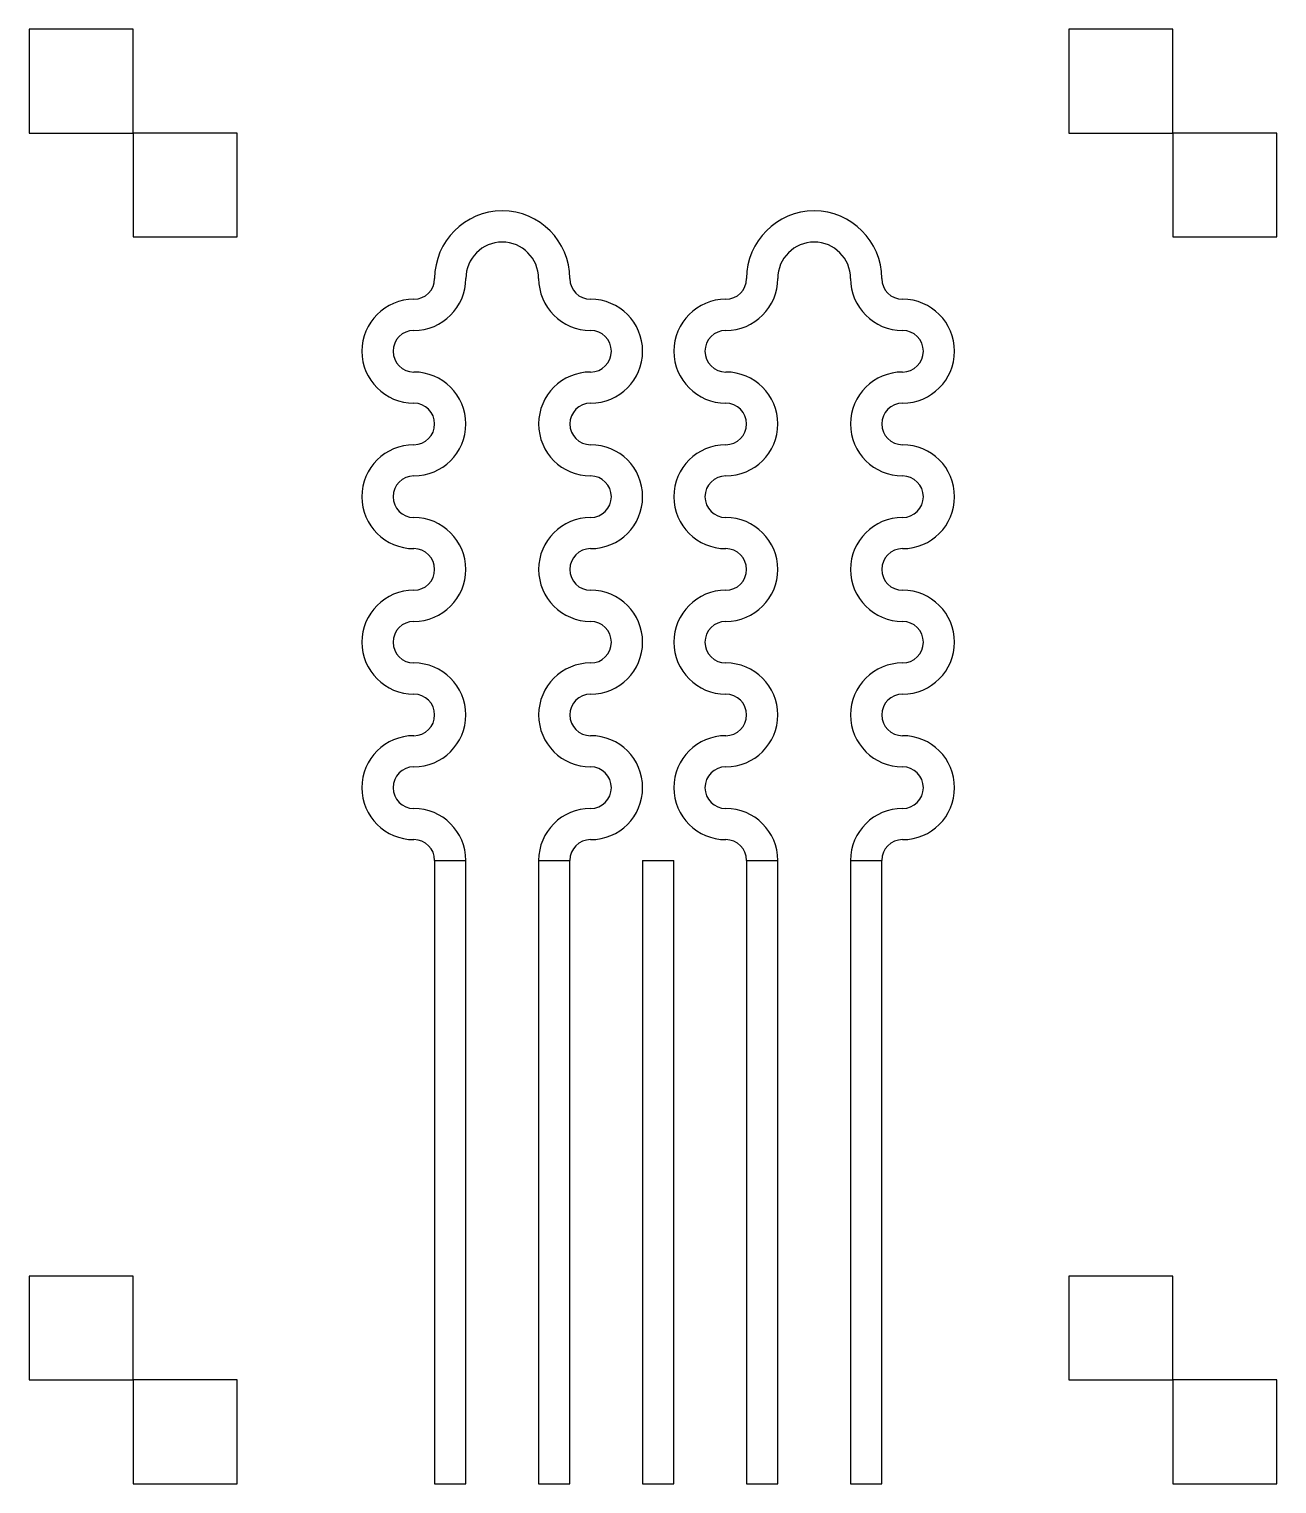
# Model space of a CAD drawing. Header units: millimetres. Extents: x 9.2 to 21.2, y 4.6 to 18.6.
import ezdxf

# ---------------------------------------------------------------- set-up
doc = ezdxf.new("R2010")
doc.units = ezdxf.units.MM
doc.header["$MEASUREMENT"] = 0

# ---------------------------------------------------------------- blocks, each defined once
blk = doc.blocks.new('*U9')
for p, q in [((0, 1), (-1, 1)), ((-1, 1), (-1, 0)), ((0, 0), (0, 1)), ((-1, 0), (0, 0)), ((1, 0), (0, 0)), ((0, 0), (0, -1)), ((1, -1), (1, 0)), ((0, -1), (1, -1))]:
    blk.add_line(p, q)
blk = doc.blocks.new('*U10')
at = {"color": 0, "linetype": 'ByBlock', "lineweight": -2, "transparency": 16777216}
for p in [(0, 12), (10, 12), (0, 0), (10, 0)]:
    blk.add_blockref('*U9', p, dxfattribs=at)
blk = doc.blocks.new('*U13')
for p, q in [((-0.15, 3), (-0.15, -3)), ((-0.15, 3), (0.15, 3)), ((0.15, -3), (0.15, 3)), ((-0.15, -3), (0.15, -3))]:
    blk.add_line(p, q)
blk = doc.blocks.new('*U14')
at = {"color": 0, "linetype": 'ByBlock', "lineweight": -2, "transparency": 16777216}
for p in [(0, 0), (1, 0), (2, 0), (3, 0), (4, 0)]:
    blk.add_blockref('*U13', p, dxfattribs=at)
blk = doc.blocks.new('*U17')
blk.add_line((-0.65, -3.125), (-0.35, -3.125))
for centre, radius, start, end in [((0, 2.475), 0.65, 0, 180), ((0, 2.475), 0.35, 0, 180), ((-0.85, 2.475), 0.5, 270, 0), ((-0.85, 2.475), 0.2, 270, 0), ((0.85, 2.475), 0.5, 180, 270), ((0.85, 2.475), 0.2, 180, 270), ((-0.85, 1.775), 0.5, 90, 270), ((0.85, 1.775), 0.5, 270, 90), ((-0.85, 1.775), 0.2, 90, 270), ((0.85, 1.775), 0.2, 270, 90), ((-0.85, 1.075), 0.5, 270, 90), ((0.85, 1.075), 0.5, 90, 270), ((-0.85, 1.075), 0.2, 270, 90), ((0.85, 1.075), 0.2, 90, 270), ((-0.85, 0.375), 0.5, 90, 270), ((0.85, 0.375), 0.5, 270, 90), ((-0.85, 0.375), 0.2, 90, 270), ((0.85, 0.375), 0.2, 270, 90), ((-0.85, -0.325), 0.5, 270, 90), ((0.85, -0.325), 0.5, 90, 270), ((-0.85, -0.325), 0.2, 270, 90), ((0.85, -0.325), 0.2, 90, 270), ((-0.85, -1.025), 0.5, 90, 270), ((0.85, -1.025), 0.5, 270, 90), ((-0.85, -1.025), 0.2, 90, 270), ((0.85, -1.025), 0.2, 270, 90), ((-0.85, -1.725), 0.5, 270, 90), ((0.85, -1.725), 0.5, 90, 270), ((-0.85, -1.725), 0.2, 270, 90), ((0.85, -1.725), 0.2, 90, 270), ((-0.85, -2.425), 0.5, 90, 270), ((0.85, -2.425), 0.5, 270, 90), ((-0.85, -2.425), 0.2, 90, 270), ((0.85, -2.425), 0.2, 270, 90), ((-0.85, -3.125), 0.5, 0, 90), ((0.85, -3.125), 0.5, 90, 180), ((-0.85, -3.125), 0.2, 0, 90), ((0.85, -3.125), 0.2, 90, 180)]:
    blk.add_arc(centre, radius, start, end)
blk = doc.blocks.new('*U18')
at = {"color": 0, "linetype": 'ByBlock', "lineweight": -2, "transparency": 16777216}
for p in [(0, 0), (3, 0)]:
    blk.add_blockref('*U17', p, dxfattribs=at)

msp = doc.modelspace()

# ---------------------------------------------------------------- block references
for name, p in [('*U10', (10.193, 5.571)), ('*U18', (13.743, 13.696)), ('*U14', (13.243, 7.571))]:
    msp.add_blockref(name, p)

doc.saveas('drawing.dxf')
